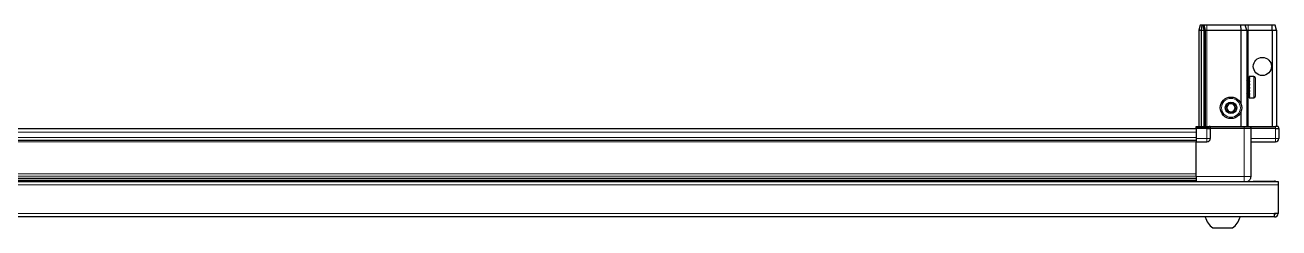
# Model space of a CAD drawing. Header units: millimetres. Extents: x 1132 to 6073, y -137 to 1943.
# Drawn here: x 2154 to 2912, y -137 to -14 of the extents above; entities that cross this region are included whole.
import ezdxf

# ---------------------------------------------------------------- set-up
doc = ezdxf.new("R2010")
doc.units = ezdxf.units.MM

msp = doc.modelspace()

# ---------------------------------------------------------------- linework, layer by layer
at = {"color": 7, "linetype": 'Continuous', "lineweight": 25}
for p, q in [((2864.79, -14.02), (2863.99, -17.02)), ((2865.94, -14.02), (2864.79, -14.02)), ((2865.94, -14.02), (2865.49, -17.02)), ((2866.44, -14.02), (2865.94, -14.02)), ((2866.44, -14.02), (2866.99, -17.02)), ((2867.18, -14.02), (2866.44, -14.02)), ((2867.18, -14.02), (2867.99, -17.02)), ((2868.99, -14.02), (2867.18, -14.02)), ((2889.16, -14.02), (2868.99, -14.02)), ((2889.16, -14.02), (2889.49, -17.02)), ((2892.18, -14.02), (2889.16, -14.02)), ((2892.99, -17.02), (2892.18, -14.02)), ((2893.99, -14.02), (2892.18, -14.02)), ((2908.33, -14.02), (2893.99, -14.02)), ((2908.49, -17.02), (2908.33, -14.02)), ((2910.18, -14.02), (2908.33, -14.02)), ((2910.99, -17.02), (2910.18, -14.02)), ((2863.99, -17.02), (2865.49, -17.02)), ((2863.99, -17.02), (2863.99, -75.32)), ((2865.49, -17.02), (2866.99, -17.02)), ((2865.49, -17.02), (2865.49, -75.32)), ((2866.99, -17.02), (2866.99, -75.32)), ((2866.99, -17.02), (2867.99, -17.02)), ((2867.99, -17.02), (2867.99, -75.32)), ((2867.99, -17.02), (2868.99, -17.02)), ((2868.99, -17.02), (2889.49, -17.02)), ((2889.49, -17.02), (2889.49, -61.52)), ((2889.49, -17.02), (2892.99, -17.02)), ((2892.99, -17.02), (2892.99, -75.32)), ((2892.99, -17.02), (2893.99, -17.02)), ((2893.99, -17.02), (2908.49, -17.02)), ((2908.49, -17.02), (2908.49, -75.32)), ((2908.49, -17.02), (2910.99, -17.02)), ((2910.99, -17.02), (2910.99, -75.32)), ((2897.39, -45.02), (2894.49, -45.02)), ((2894.99, -45.02), (2894.49, -45.02)), ((2894.49, -45.02), (2894.49, -45.07)), ((2894.49, -45.07), (2894.49, -45.35)), ((2894.99, -45.07), (2894.49, -45.07)), ((2894.99, -45.35), (2894.49, -45.35)), ((2894.49, -45.35), (2894.49, -45.63)), ((2894.99, -45.07), (2894.99, -45.02)), ((2894.99, -45.63), (2894.99, -45.35)), ((2893.02, -47.52), (2892.99, -47.52)), ((2893.5, -48.21), (2893.02, -47.52)), ((2893.02, -47.52), (2893.02, -55.52)), ((2893.99, -47.52), (2893.5, -48.21)), ((2893.5, -48.21), (2893.5, -54.83)), ((2893.99, -47.52), (2893.99, -55.52)), ((2894.49, -47.12), (2894.39, -47.12)), ((2894.39, -47.12), (2894.39, -55.92)), ((2894.99, -45.63), (2894.49, -45.63)), ((2894.49, -45.63), (2894.49, -46.29)), ((2894.99, -46.29), (2894.49, -46.29)), ((2894.49, -46.29), (2894.49, -46.76)), ((2894.49, -46.76), (2894.49, -47.74)), ((2894.99, -46.76), (2894.49, -46.76)), ((2894.99, -47.74), (2894.49, -47.74)), ((2894.49, -47.74), (2894.49, -48.36)), ((2894.49, -48.36), (2894.49, -49.56)), ((2894.99, -48.36), (2894.49, -48.36)), ((2894.99, -49.56), (2894.49, -49.56)), ((2894.49, -49.56), (2894.49, -50.19)), ((2894.99, -50.19), (2894.49, -50.19)), ((2894.49, -50.27), (2894.49, -51.57)), ((2894.99, -50.27), (2894.49, -50.27)), ((2894.99, -51.57), (2894.49, -51.57)), ((2894.99, -52.05), (2894.49, -52.05)), ((2894.49, -52.05), (2894.49, -52.31)), ((2894.49, -52.31), (2894.49, -53.58)), ((2894.99, -52.31), (2894.49, -52.31)), ((2894.99, -46.76), (2894.99, -46.29)), ((2894.99, -48.36), (2894.99, -47.74)), ((2894.99, -50.27), (2894.99, -49.56)), ((2894.99, -52.31), (2894.99, -51.57)), ((2898.19, -45.82), (2898.19, -57.22)), ((2892.99, -55.52), (2893.02, -55.52)), ((2893.02, -55.52), (2893.5, -54.83)), ((2893.5, -54.83), (2893.99, -55.52)), ((2894.39, -55.92), (2894.49, -55.92)), ((2894.99, -53.58), (2894.49, -53.58)), ((2894.49, -53.58), (2894.49, -54.26)), ((2894.49, -54.26), (2894.49, -55.38)), ((2894.99, -54.26), (2894.49, -54.26)), ((2894.99, -55.38), (2894.49, -55.38)), ((2894.49, -55.38), (2894.49, -55.95)), ((2894.49, -55.95), (2894.49, -56.81)), ((2894.99, -55.95), (2894.49, -55.95)), ((2894.99, -56.81), (2894.49, -56.81)), ((2894.49, -56.81), (2894.49, -57.2)), ((2894.49, -57.2), (2894.49, -57.72)), ((2894.99, -57.2), (2894.49, -57.2)), ((2894.99, -57.72), (2894.49, -57.72)), ((2894.49, -57.72), (2894.49, -57.9)), ((2894.49, -57.9), (2894.49, -58.02)), ((2894.99, -57.9), (2894.49, -57.9)), ((2894.49, -58.02), (2897.39, -58.02)), ((2894.99, -54.26), (2894.99, -53.58)), ((2894.99, -55.95), (2894.99, -55.38)), ((2894.99, -57.2), (2894.99, -56.81)), ((2894.99, -57.9), (2894.99, -57.72)), ((2889.49, -66.52), (2889.49, -75.32)), ((2862.49, -75.32), (2870.31, -75.32)), ((2862.49, -76.19), (2862.49, -75.32)), ((2870.99, -75.32), (2870.31, -75.32)), ((2870.99, -76.52), (2870.99, -75.32)), ((2870.99, -75.32), (2871.19, -75.32)), ((2871.19, -75.32), (2891.49, -75.32)), ((2891.49, -75.32), (2895.49, -75.32)), ((2895.49, -76.52), (2895.49, -75.32)), ((2895.49, -75.32), (2895.69, -75.32)), ((2895.69, -75.32), (2910.49, -75.32)), ((2911.99, -75.32), (2910.49, -75.32)), ((2912.49, -76.19), (2911.99, -75.32)), ((2912.49, -76.19), (2911.99, -75.32)), ((2862.49, -76.67), (2122.49, -76.67)), ((2862.49, -76.52), (2862.49, -76.19)), ((2868.99, -76.19), (2862.49, -76.19)), ((2868.99, -76.52), (2862.49, -76.52)), ((2862.49, -76.52), (2862.49, -82.52)), ((2862.49, -82.52), (2862.49, -84.52)), ((2868.99, -76.52), (2870.99, -76.52)), ((2870.99, -76.52), (2868.99, -76.52)), ((2871.19, -76.52), (2870.99, -76.52)), ((2870.99, -76.52), (2870.99, -82.52)), ((2891.49, -76.52), (2871.19, -76.52)), ((2895.49, -76.52), (2891.49, -76.52)), ((2895.69, -76.52), (2895.49, -76.52)), ((2895.49, -76.52), (2895.49, -105.52)), ((2910.49, -76.52), (2895.69, -76.52)), ((2910.49, -76.52), (2912.49, -76.52)), ((2912.49, -76.52), (2912.49, -76.19)), ((2912.49, -76.52), (2912.49, -76.19)), ((2912.49, -76.52), (2912.49, -76.52)), ((2912.49, -76.52), (2912.49, -82.52)), ((2862.49, -83.87), (2122.49, -83.87)), ((2862.49, -84.52), (2868.99, -84.52)), ((2862.49, -105.52), (2862.49, -84.52)), ((2895.49, -84.52), (2910.49, -84.52)), ((1312.99, -108.52), (2911.99, -108.52)), ((1362.49, -106.54), (2862.49, -106.54)), ((1362.49, -106.58), (2862.49, -106.58)), ((2836.37, -108.37), (1388.61, -108.37)), ((2830.99, -108.52), (2830.99, -108.37)), ((2831.16, -108.52), (2831.16, -108.37)), ((2831.37, -108.52), (2831.37, -108.37)), ((2831.93, -108.52), (2831.93, -108.37)), ((2832.35, -108.52), (2832.35, -108.37)), ((2833.25, -108.52), (2833.25, -108.37)), ((2833.83, -108.52), (2833.83, -108.37)), ((2834.98, -108.52), (2834.98, -108.37)), ((2835.67, -108.52), (2835.67, -108.37)), ((2836.95, -108.37), (2836.37, -108.37)), ((2836.95, -108.52), (2836.95, -108.37)), ((2836.96, -108.37), (2836.95, -108.37)), ((2837.69, -108.37), (2836.96, -108.37)), ((2837.13, -108.52), (2837.13, -108.37)), ((2837.63, -108.52), (2837.63, -108.37)), ((2837.69, -108.52), (2837.69, -108.37)), ((2838.61, -108.37), (2837.69, -108.37)), ((2837.69, -108.37), (2837.69, -108.37)), ((2862.49, -108.37), (2838.61, -108.37)), ((2838.98, -108.52), (2838.98, -108.37)), ((2839.69, -108.52), (2839.69, -108.37)), ((2840.86, -108.52), (2840.86, -108.37)), ((2841.47, -108.52), (2841.47, -108.37)), ((2842.41, -108.52), (2842.41, -108.37)), ((2842.86, -108.52), (2842.86, -108.37)), ((2843.48, -108.52), (2843.48, -108.37)), ((2843.73, -108.52), (2843.73, -108.37)), ((2843.97, -108.52), (2843.97, -108.37)), ((2843.99, -108.52), (2843.99, -108.37)), ((2896.99, -108.42), (2896.99, -108.52)), ((2896.99, -108.42), (2909.89, -108.42)), ((2911.99, -108.52), (2911.99, -110.62)), ((2911.99, -110.62), (2911.99, -127.92)), ((2911.99, -127.92), (2909.89, -127.92)), ((2909.89, -130.02), (2909.89, -127.92)), ((2909.89, -130.02), (1315.09, -130.02)), ((2872.49, -136.62), (2884.49, -136.62))]:
    msp.add_line(p, q, dxfattribs=at)
at = {"color": 8, "linetype": 'Continuous', "lineweight": 18}
for p, q in [((2868.99, -14.02), (2868.99, -17.02)), ((2893.99, -17.02), (2893.99, -14.02)), ((2868.99, -17.02), (2868.99, -75.32)), ((2893.99, -17.02), (2893.99, -47.52)), ((2897.39, -45.02), (2897.39, -58.02)), ((2893.99, -55.52), (2893.99, -75.32)), ((2871.19, -75.32), (2871.19, -76.52)), ((2891.49, -76.52), (2891.49, -75.32)), ((2895.69, -75.32), (2895.69, -76.52)), ((2910.49, -76.52), (2910.49, -75.32)), ((2862.49, -78.67), (2122.49, -78.67)), ((2862.49, -81.87), (2122.49, -81.87)), ((2868.99, -82.52), (2862.49, -82.52)), ((2868.99, -76.52), (2868.99, -76.19)), ((2868.99, -76.52), (2868.99, -82.52)), ((2868.99, -82.52), (2868.99, -84.52)), ((2870.99, -82.52), (2868.99, -82.52)), ((2891.49, -76.52), (2891.49, -105.52)), ((2910.49, -82.52), (2895.49, -82.52)), ((2910.49, -76.52), (2910.49, -82.52)), ((2912.49, -82.52), (2910.49, -82.52)), ((2910.49, -84.52), (2910.49, -82.52)), ((2862.49, -84.52), (2122.49, -84.52)), ((1362.49, -103.92), (2862.49, -103.92)), ((2862.49, -105.34), (1362.49, -105.34)), ((2891.49, -105.52), (2862.49, -105.52)), ((2911.99, -110.62), (1312.99, -110.62)), ((1362.49, -107.78), (2862.49, -107.78)), ((2909.89, -108.52), (2909.89, -108.42)), ((2909.89, -127.92), (1315.09, -127.92))]:
    msp.add_line(p, q, dxfattribs=at)
at = {"color": 7, "linetype": 'Continuous', "lineweight": 25, "flags": 128}
msp.add_lwpolyline([(2910.53, -108.52), (2910.3, -108.46), (2909.89, -108.42)], dxfattribs=at)
at = {"color": 7, "linetype": 'Continuous', "lineweight": 25}
for centre, radius in [((2902.49, -39.02), 5.5), ((2883.49, -64.02), 6.5), ((2883.49, -64.02), 3.46)]:
    msp.add_circle(centre, radius, dxfattribs=at)
at = {"color": 8, "linetype": 'Continuous', "lineweight": 18}
msp.add_circle((2883.49, -64.02), 5.7, dxfattribs=at)
at = {"color": 7, "linetype": 'Continuous', "lineweight": 25}
for centre, radius, start, end in [((2897.39, -45.82), 0.8, 360, 90), ((2893.99, -47.12), 0.4, 270, 360), ((2893.99, -55.92), 0.4, 0, 90), ((2897.39, -57.22), 0.8, 270, 0), ((2883.49, -64.02), 2.5, 134.67671, 194.67671), ((2883.49, -64.02), 2.5, 194.67671, 254.67671), ((2883.49, -64.02), 2.5, 74.67671, 134.67671), ((2883.49, -64.02), 2.5, 254.67671, 314.67671), ((2883.49, -64.02), 2.5, 14.67671, 74.67671), ((2883.49, -64.02), 2.5, 314.67671, 14.67671), ((2868.99, -82.52), 2, 270, 0), ((2910.49, -82.52), 2, 270, 0), ((2909.89, -127.92), 2.1, 270, 0), ((2909.89, -127.92), 0.6, 270, 0), ((2879.51, -127), 11.91, 194.70035, 233.8734), ((2877.46, -127), 11.91, 306.1266, 345.29965)]:
    msp.add_arc(centre, radius, start, end, dxfattribs=at)
msp.add_ellipse((2868.99, -72.72), major_axis=(0, 3.46), ratio=0.57735, start_param=3.141593, end_param=3.864327, dxfattribs=at)
for points, knots in [([(2880.7, -63.26), (2881.07, -62.89), (2881.76, -62.22), (2882.44, -61.54), (2882.76, -61.23)], [0, 0, 0, 0, 0.534686, 1, 1, 1, 1]), ([(2881.44, -66.05), (2881.35, -65.72), (2881.14, -64.92), (2880.89, -63.96), (2880.74, -63.38), (2880.7, -63.26)], [0, 0, 0, 0, 0.362901, 0.866875, 1, 1, 1, 1]), ([(2884.22, -66.81), (2883.72, -66.68), (2882.79, -66.42), (2881.87, -66.17), (2881.44, -66.05)], [0, 0, 0, 0, 0.534686, 1, 1, 1, 1]), ([(2882.76, -61.23), (2883.25, -61.36), (2884.18, -61.62), (2885.11, -61.87), (2885.54, -61.99)], [0, 0, 0, 0, 0.534686, 1, 1, 1, 1]), ([(2886.27, -64.78), (2885.91, -65.15), (2885.22, -65.82), (2884.54, -66.5), (2884.22, -66.81)], [0, 0, 0, 0, 0.534686, 1, 1, 1, 1]), ([(2885.54, -61.99), (2885.57, -62.11), (2885.72, -62.69), (2885.98, -63.65), (2886.19, -64.45), (2886.27, -64.78)], [0, 0, 0, 0, 0.1331247, 0.6370994, 1, 1, 1, 1]), ([(2862.49, -105.52), (2862.49, -105.92), (2862.49, -106.71), (2862.49, -107.72), (2862.49, -108.35), (2862.49, -108.51), (2862.49, -108.52)], [0, 0, 0, 0, 0.3255201, 0.6510403, 0.9765604, 1, 1, 1, 1]), ([(2895.49, -105.52), (2895.44, -105.96), (2895.37, -106.64), (2894.93, -107.45), (2894.48, -108.01), (2894.07, -108.37), (2893.81, -108.5), (2893.77, -108.52)], [0, 0, 0, 0, 0.363018, 0.558438, 0.758004, 0.95757, 1, 1, 1, 1])]:
    msp.add_open_spline(points, degree=3, knots=knots, dxfattribs=at)
at = {"color": 8, "linetype": 'Continuous', "lineweight": 18}
msp.add_open_spline([(2891.49, -105.52), (2891.49, -105.96), (2891.49, -106.64), (2891.49, -107.45), (2891.49, -108.01), (2891.49, -108.37), (2891.49, -108.5), (2891.49, -108.52)], degree=3, knots=[0, 0, 0, 0, 0.363018, 0.558438, 0.758004, 0.95757, 1, 1, 1, 1], dxfattribs=at)
msp.add_open_spline([(2895.49, -105.52), (2895.43, -105.52), (2895.31, -105.52), (2894.38, -105.52), (2893.06, -105.52), (2892.01, -105.52), (2891.49, -105.52)], degree=3, dxfattribs=at)

doc.saveas('drawing.dxf')
